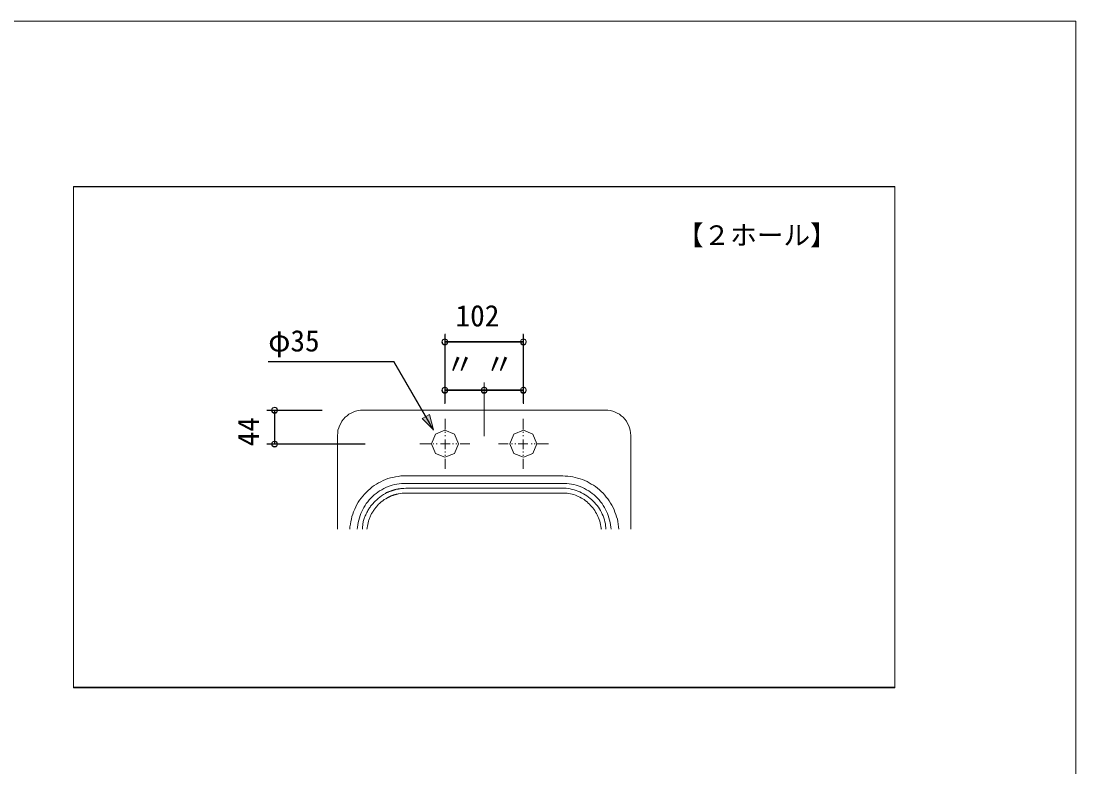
# Model space of a CAD drawing. Units: millimetres, scale not verified. Extents: x -1392 to 1350, y -947 to 991.
# Drawn here: x -21 to 1350, y 22 to 991 of the extents above; entities that cross this region are included whole.
import ezdxf
from ezdxf.enums import TextEntityAlignment as Align

# ---------------------------------------------------------------- set-up
doc = ezdxf.new("R2010")
doc.units = ezdxf.units.MM
doc.header["$LTSCALE"] = 10
for name, color, linetype, lineweight in [('0-1_レイヤー_1', 7, 'Continuous', 18), ('0-7', 7, 'Continuous', 5), ('F-0', 7, 'Continuous', 5)]:
    doc.layers.add(name, color=color, linetype=linetype, lineweight=lineweight)
doc.styles.add('ＭＳ ゴシック', font='')
doc.styles.get('ＭＳ ゴシック').set_extended_font_data('MS Gothic')

msp = doc.modelspace()

# ---------------------------------------------------------------- linework, layer by layer
at = {"layer": '0-1_レイヤー_1', "color": 5}
for points in [[(47.31, 776.37), (581.14, 776.37), (1114.96, 776.37), (1114.96, 450.82), (1114.96, 125.28), (581.14, 125.28), (47.31, 125.28), (47.31, 450.82)], [(533.72, 574.52), (532.68, 577.2), (530.13, 578.33), (527.57, 577.2), (526.53, 574.52), (527.57, 571.83), (530.13, 570.71), (532.68, 571.83)], [(635.75, 574.52), (634.7, 577.2), (632.15, 578.33), (629.6, 577.2), (628.55, 574.52), (629.6, 571.83), (632.15, 570.71), (634.7, 571.83)], [(533.72, 511.86), (532.68, 514.55), (530.13, 515.67), (527.57, 514.55), (526.53, 511.86), (527.57, 509.17), (530.13, 508.05), (532.68, 509.17)], [(584.95, 511.86), (583.84, 514.55), (581.14, 515.67), (578.44, 514.55), (577.33, 511.86), (578.44, 509.17), (581.14, 508.05), (583.84, 509.17)], [(584.95, 511.86), (583.84, 514.55), (581.14, 515.67), (578.44, 514.55), (577.33, 511.86), (578.44, 509.17), (581.14, 508.05), (583.84, 509.17)], [(635.75, 511.86), (634.7, 514.55), (632.15, 515.67), (629.6, 514.55), (628.55, 511.86), (629.6, 509.17), (632.15, 508.05), (634.7, 509.17)], [(312.75, 485.83), (311.63, 488.37), (308.94, 489.43), (306.24, 488.37), (305.12, 485.83), (306.24, 483.29), (308.94, 482.23), (311.63, 483.29)], [(515.1, 459.79), (512.56, 469.74), (510.02, 479.69), (505.36, 477.15), (500.71, 474.61), (507.9, 467.2)], [(312.75, 441.8), (311.63, 444.35), (308.94, 445.4), (306.24, 444.35), (305.12, 441.8), (306.24, 439.26), (308.94, 438.2), (311.63, 439.26)]]:
    msp.add_lwpolyline(points, close=True, dxfattribs=at)
for points in [[(530.34, 494.51), (530.34, 539.59), (530.34, 584.68)], [(631.94, 494.51), (631.94, 539.59), (631.94, 584.68)], [(530.34, 574.52), (581.14, 574.52), (631.94, 574.52)], [(300.47, 548.69), (382.17, 548.69), (463.87, 548.69)], [(463.87, 548.69), (487.16, 508.48), (510.44, 468.26)], [(530.34, 494.51), (530.34, 508.05), (530.34, 521.6)], [(581.14, 505.94), (581.14, 513.77), (581.14, 521.6)], [(581.14, 452.17), (581.14, 486.89), (581.14, 521.6)], [(631.94, 494.51), (631.94, 508.05), (631.94, 521.6)], [(530.34, 511.86), (555.74, 511.86), (581.14, 511.86)], [(631.94, 511.86), (606.54, 511.86), (581.14, 511.86)], [(370.74, 485.62), (334.76, 485.62), (298.78, 485.62)], [(308.94, 441.59), (308.94, 463.6), (308.94, 485.62)], [(426.62, 441.59), (362.7, 441.59), (298.78, 441.59)]]:
    msp.add_lwpolyline(points, dxfattribs=at)
at = {"layer": '0-1_レイヤー_1'}
for points in [[(390.64, 330.68), (390.64, 391.64), (390.64, 452.6), (390.85, 455.98), (391.06, 459.37), (392.12, 462.33), (393.18, 465.3), (394.66, 468.26), (396.14, 471.22), (398.26, 473.76), (400.37, 476.3), (402.92, 478.21), (405.46, 480.11), (408.21, 481.59), (410.96, 483.08), (414.13, 484.13), (417.31, 485.19), (420.48, 485.41), (423.66, 485.62), (581.14, 485.62), (738.62, 485.62), (741.79, 485.41), (744.97, 485.19), (748.14, 484.13), (751.32, 483.08), (754.07, 481.59), (756.82, 480.11), (759.36, 478.21), (761.9, 476.3), (764.02, 473.76), (766.13, 471.22), (767.62, 468.26), (769.1, 465.3), (769.94, 462.33), (770.79, 459.37), (771.22, 455.98), (771.64, 452.6), (771.64, 391.64), (771.64, 330.68)], [(530.34, 473.34), (530.34, 473.76), (530.34, 474.19)], [(530.34, 460.22), (530.34, 466.57), (530.34, 472.92)], [(631.94, 473.34), (631.94, 473.76), (631.94, 474.19)], [(631.94, 460.22), (631.94, 466.57), (631.94, 472.92)], [(530.34, 455.98), (530.34, 456.62), (530.34, 457.25)], [(530.34, 451.75), (530.34, 452.38), (530.34, 453.02)], [(631.94, 455.98), (631.94, 456.62), (631.94, 457.25)], [(631.94, 451.75), (631.94, 452.38), (631.94, 453.02)], [(498.59, 441.59), (498.16, 441.59), (497.74, 441.59)], [(511.71, 441.59), (505.36, 441.59), (499.01, 441.59)], [(515.94, 441.59), (515.31, 441.59), (514.68, 441.59)], [(520.18, 441.59), (519.54, 441.59), (518.91, 441.59)], [(537.11, 441.59), (530.76, 441.59), (524.41, 441.59)], [(530.34, 434.82), (530.34, 441.17), (530.34, 447.52)], [(541.34, 441.59), (540.71, 441.59), (540.07, 441.59)], [(545.58, 441.59), (544.94, 441.59), (544.31, 441.59)], [(562.51, 441.59), (556.16, 441.59), (549.81, 441.59)], [(599.76, 441.59), (606.12, 441.59), (612.47, 441.59)], [(616.7, 441.59), (617.33, 441.59), (617.97, 441.59)], [(620.93, 441.59), (621.56, 441.59), (622.2, 441.59)], [(625.16, 441.59), (631.51, 441.59), (637.87, 441.59)], [(631.94, 434.82), (631.94, 441.17), (631.94, 447.52)], [(642.1, 441.59), (642.73, 441.59), (643.37, 441.59)], [(646.33, 441.59), (646.97, 441.59), (647.6, 441.59)], [(650.56, 441.59), (656.91, 441.59), (663.26, 441.59)], [(663.69, 441.59), (664.11, 441.59), (664.53, 441.59)], [(530.34, 430.58), (530.34, 431.22), (530.34, 431.85)], [(530.34, 426.35), (530.34, 426.98), (530.34, 427.62)], [(631.94, 430.58), (631.94, 431.22), (631.94, 431.85)], [(631.94, 426.35), (631.94, 426.98), (631.94, 427.62)], [(530.34, 409.42), (530.34, 415.77), (530.34, 422.12)], [(631.94, 409.42), (631.94, 415.77), (631.94, 422.12)], [(406.72, 330.68), (406.72, 332.37), (406.72, 334.06), (407.36, 337.45), (408, 340.84), (408.63, 344.01), (409.26, 347.19), (410.32, 350.36), (411.38, 353.54), (412.86, 356.71), (414.34, 359.89), (415.83, 362.85), (417.31, 365.81), (419.21, 368.56), (421.12, 371.32), (423.45, 373.86), (425.78, 376.4), (428.1, 378.72), (430.43, 381.05), (432.97, 383.38), (435.51, 385.71), (438.26, 387.62), (441.01, 389.52), (443.98, 391), (446.94, 392.48), (449.9, 393.97), (452.87, 395.45), (456.04, 396.5), (459.22, 397.56), (462.6, 398.2), (465.99, 398.83), (469.38, 399.47), (472.76, 400.1), (475.94, 400.1), (479.12, 400.1), (581.14, 400.1), (683.16, 400.1), (686.55, 399.89), (689.94, 399.68), (693.11, 399.26)], [(693.11, 399.26), (696.28, 398.83), (699.46, 397.99), (702.63, 397.14), (705.81, 396.29), (708.99, 395.45), (711.95, 394.18), (714.91, 392.91), (717.66, 391.21), (720.41, 389.52), (723.17, 387.83), (725.92, 386.13), (728.46, 384.02), (731, 381.9), (733.33, 379.78), (735.65, 377.67), (737.77, 375.13), (739.89, 372.59), (741.79, 370.05), (743.7, 367.51), (745.39, 364.75), (747.09, 362), (748.57, 359.04), (750.05, 356.08), (751.11, 352.9), (752.16, 349.73), (753.22, 346.76), (754.28, 343.8), (754.7, 340.63), (755.13, 337.45), (755.55, 334.06), (755.97, 330.68)], [(416.04, 330.68), (416.46, 333.64), (416.88, 336.6), (417.52, 339.57), (418.15, 342.53), (419, 345.49), (419.85, 348.46), (420.91, 351.21), (421.97, 353.96), (423.45, 356.5), (424.93, 359.04), (426.41, 361.58), (427.89, 364.12), (429.8, 366.45), (431.7, 368.78), (433.82, 371.11), (435.94, 373.43), (438.26, 375.34), (440.59, 377.24), (442.92, 378.94), (445.25, 380.63), (448, 382.11), (450.75, 383.59), (453.51, 384.86), (456.25, 386.13), (459.01, 386.98), (461.76, 387.83), (464.72, 388.67), (467.69, 389.52), (470.65, 389.94), (473.61, 390.37), (476.57, 390.37), (479.54, 390.37), (581.14, 390.37), (682.74, 390.37), (685.7, 390.37), (688.66, 390.37), (691.63, 389.94), (694.59, 389.52), (697.56, 388.67)], [(453.29, 377.67), (453.72, 378.09), (454.35, 378.3), (454.99, 378.51), (455.62, 378.72), (456.25, 378.94), (456.89, 379.36), (457.53, 379.78), (458.37, 380), (459.22, 380.21), (459.85, 380.42), (460.49, 380.63), (461.13, 380.84), (461.76, 381.05), (462.39, 381.27), (463.03, 381.48), (463.66, 381.69), (464.3, 381.9), (464.94, 382.11), (465.57, 382.32), (466.42, 382.53), (467.26, 382.75), (467.9, 382.75), (468.53, 382.75), (469.17, 382.96), (469.8, 383.17), (470.43, 383.17), (471.07, 383.17), (471.92, 383.38), (472.76, 383.59), (473.4, 383.59), (474.03, 383.59), (476.79, 383.81), (479.54, 384.02), (581.14, 384.02), (682.74, 384.02), (685.28, 384.02), (687.82, 384.02), (690.36, 383.59), (692.9, 383.17)], [(697.56, 388.67), (700.52, 387.83), (703.27, 386.98), (706.02, 386.13), (708.77, 384.86), (711.53, 383.59), (714.28, 382.11), (717.03, 380.63), (719.36, 378.94), (721.69, 377.24), (724.01, 375.34), (726.34, 373.43), (728.46, 371.11), (730.57, 368.78), (732.48, 366.45), (734.38, 364.12), (735.87, 361.58), (737.35, 359.04), (738.83, 356.5), (740.31, 353.96), (741.37, 351.21), (742.43, 348.46), (743.28, 345.49), (744.12, 342.53), (744.76, 339.57), (745.39, 336.6), (745.81, 333.64), (746.24, 330.68)], [(422.81, 330.68), (422.81, 331.95), (422.81, 333.22), (423.02, 334.49), (423.24, 335.76), (423.45, 337.03), (423.66, 338.3), (423.87, 339.57), (424.08, 340.84), (424.5, 342.11), (424.93, 343.38), (425.35, 344.65), (425.78, 345.92), (426.2, 346.97), (426.62, 348.03), (427.26, 349.3), (427.89, 350.57), (428.31, 351.63), (428.74, 352.69), (429.38, 353.96), (430.01, 355.23), (430.64, 356.29), (431.28, 357.35), (432.12, 358.41), (432.97, 359.46), (433.61, 360.52), (434.24, 361.58), (435.09, 362.43), (435.94, 363.27), (436.78, 364.33), (437.63, 365.39), (438.47, 366.24), (439.32, 367.08), (441.44, 368.99), (443.56, 370.89), (445.67, 372.59), (447.79, 374.28), (450.33, 375.76), (452.87, 377.24), (453.29, 377.67)], [(428.74, 330.68), (428.95, 331.95), (429.16, 333.22), (429.38, 334.28), (429.59, 335.33), (429.8, 336.39), (430.01, 337.45), (430.22, 338.51), (430.43, 339.57), (430.64, 340.63), (430.85, 341.68), (431.28, 342.74), (431.7, 343.8), (432.12, 344.86), (432.55, 345.92), (432.97, 346.97), (433.4, 348.03), (433.82, 349.09), (434.24, 350.15), (434.87, 351.21), (435.51, 352.27), (436.15, 353.11), (436.78, 353.96), (437.42, 355.02), (438.05, 356.08), (438.68, 356.92), (439.32, 357.77), (439.96, 358.62), (440.59, 359.46), (441.44, 360.31), (442.28, 361.16), (442.92, 362.01), (443.56, 362.85), (445.46, 364.54), (447.37, 366.24), (449.27, 367.72), (451.18, 369.2), (453.29, 370.47), (455.41, 371.74), (455.83, 371.95)], [(455.83, 371.95), (456.25, 372.16), (456.68, 372.38), (457.1, 372.59), (457.53, 372.8), (457.95, 373.01), (458.37, 373.22), (458.79, 373.43), (459.22, 373.65), (459.64, 373.86), (460.06, 374.07), (460.49, 374.28), (461.13, 374.49), (461.76, 374.7), (462.18, 374.7), (462.6, 374.7), (463.03, 374.92), (463.45, 375.13), (463.87, 375.34), (464.3, 375.55), (464.72, 375.55), (465.15, 375.55), (465.57, 375.76), (465.99, 375.97), (466.41, 375.97), (466.84, 375.97), (467.26, 376.19), (467.69, 376.4), (468.11, 376.4), (468.53, 376.4), (469.17, 376.61), (469.8, 376.82), (472.13, 377.24), (474.46, 377.67), (477.21, 377.67), (479.96, 377.67), (581.14, 377.67), (682.31, 377.67), (684.64, 377.67), (686.97, 377.67)], [(686.97, 377.67), (689.09, 377.45), (691.21, 377.24), (693.32, 376.82), (695.44, 376.4), (697.56, 375.76), (699.67, 375.13), (701.58, 374.28), (703.48, 373.43), (705.6, 372.38), (707.72, 371.32), (709.41, 370.26), (711.1, 369.2), (713.01, 367.72), (714.91, 366.24), (716.39, 364.75), (717.87, 363.27), (719.36, 361.79), (720.84, 360.31), (722.32, 358.62), (723.8, 356.92), (724.86, 355.02), (725.92, 353.11), (726.98, 351.21), (728.03, 349.3), (728.88, 347.4), (729.73, 345.49), (730.57, 343.38), (731.42, 341.26), (731.84, 339.14), (732.27, 337.03), (732.69, 334.49), (733.12, 331.95), (733.33, 331.31), (733.54, 330.68)], [(692.9, 383.17), (695.44, 382.53), (697.98, 381.9), (700.52, 381.05), (703.06, 380.21), (705.39, 379.15), (707.72, 378.09), (710.04, 376.82), (712.37, 375.55), (714.49, 374.07), (716.6, 372.59), (718.72, 370.89), (720.84, 369.2), (722.74, 367.3), (724.65, 365.39), (726.34, 363.48), (728.03, 361.58), (729.52, 359.46), (731, 357.35), (732.27, 355.02), (733.54, 352.69), (734.6, 350.36), (735.65, 348.03), (736.5, 345.49), (737.35, 342.95), (737.98, 340.41), (738.62, 337.87), (738.83, 335.33), (739.04, 332.79), (739.26, 331.74), (739.47, 330.68)]]:
    msp.add_lwpolyline(points, dxfattribs=at)
for points in [[(547.69, 441.8), (542.55, 454.22), (530.13, 459.37), (517.7, 454.22), (512.56, 441.8), (517.7, 429.39), (530.13, 424.23), (542.55, 429.39)], [(649.72, 441.8), (644.57, 454.22), (632.15, 459.37), (619.72, 454.22), (614.58, 441.8), (619.72, 429.39), (632.15, 424.23), (644.57, 429.39)]]:
    msp.add_lwpolyline(points, close=True, dxfattribs=at)
at = {"layer": '0-7'}
for p, q in [((530.04, 493.75), (530.04, 584.04)), ((632.04, 493.75), (632.04, 584.04)), ((530.04, 574.04), (632.04, 574.04)), ((530.04, 493.75), (530.04, 521.25)), ((581.04, 505.25), (581.04, 521.25)), ((581.04, 451.75), (581.04, 521.25)), ((632.04, 493.75), (632.04, 521.25)), ((530.04, 511.25), (581.04, 511.25)), ((632.04, 511.25), (581.04, 511.25)), ((370.54, 485.25), (298.79, 485.25)), ((308.79, 441.25), (308.79, 485.25)), ((426.54, 441.25), (298.79, 441.25))]:
    msp.add_line(p, q, dxfattribs=at)
msp.add_lwpolyline([(47.29, 775.79), (1114.79, 775.79), (1114.79, 124.79), (47.29, 124.79)], close=True, dxfattribs=at)
msp.add_lwpolyline([(300.56, 548.25), (463.76, 548.25), (515.12, 459.29)], dxfattribs=at)
for centre in [(530.04, 574.04), (632.04, 574.04), (530.04, 511.25), (581.04, 511.25), (581.04, 511.25), (632.04, 511.25), (308.79, 485.25), (308.79, 441.25)]:
    msp.add_circle(centre, 3.75, dxfattribs=at)
msp.add_solid([(515.12, 459.29), (500.48, 473.93), (509.76, 479.29)], dxfattribs=at)
at = {"layer": 'F-0'}
msp.add_lwpolyline([(-1391.5, 991.14), (1350.16, 991.14), (1350.16, -947.41), (-1391.5, -947.41)], close=True, dxfattribs=at)

# ---------------------------------------------------------------- texts
at = {"layer": '0-7', "style": 'ＭＳ ゴシック'}
for s, p in [('102', (544, 585.95)), ('φ35', (300.56, 553.4)), ('〃', (530.84, 523.16)), ('〃', (581.84, 523.16))]:
    msp.add_text(s, height=27.86, dxfattribs=at).set_placement(p, align=Align.BOTTOM_LEFT)
msp.add_text('44', height=27.86, rotation=90, dxfattribs=at).set_placement((296.87, 438.55), align=Align.BOTTOM_LEFT)
at = {"layer": 'F-0', "style": 'ＭＳ ゴシック'}
msp.add_text('【２ホール】', height=25.38, dxfattribs=at).set_placement((831.62, 692.65), align=Align.BOTTOM_LEFT)

doc.saveas('drawing.dxf')
